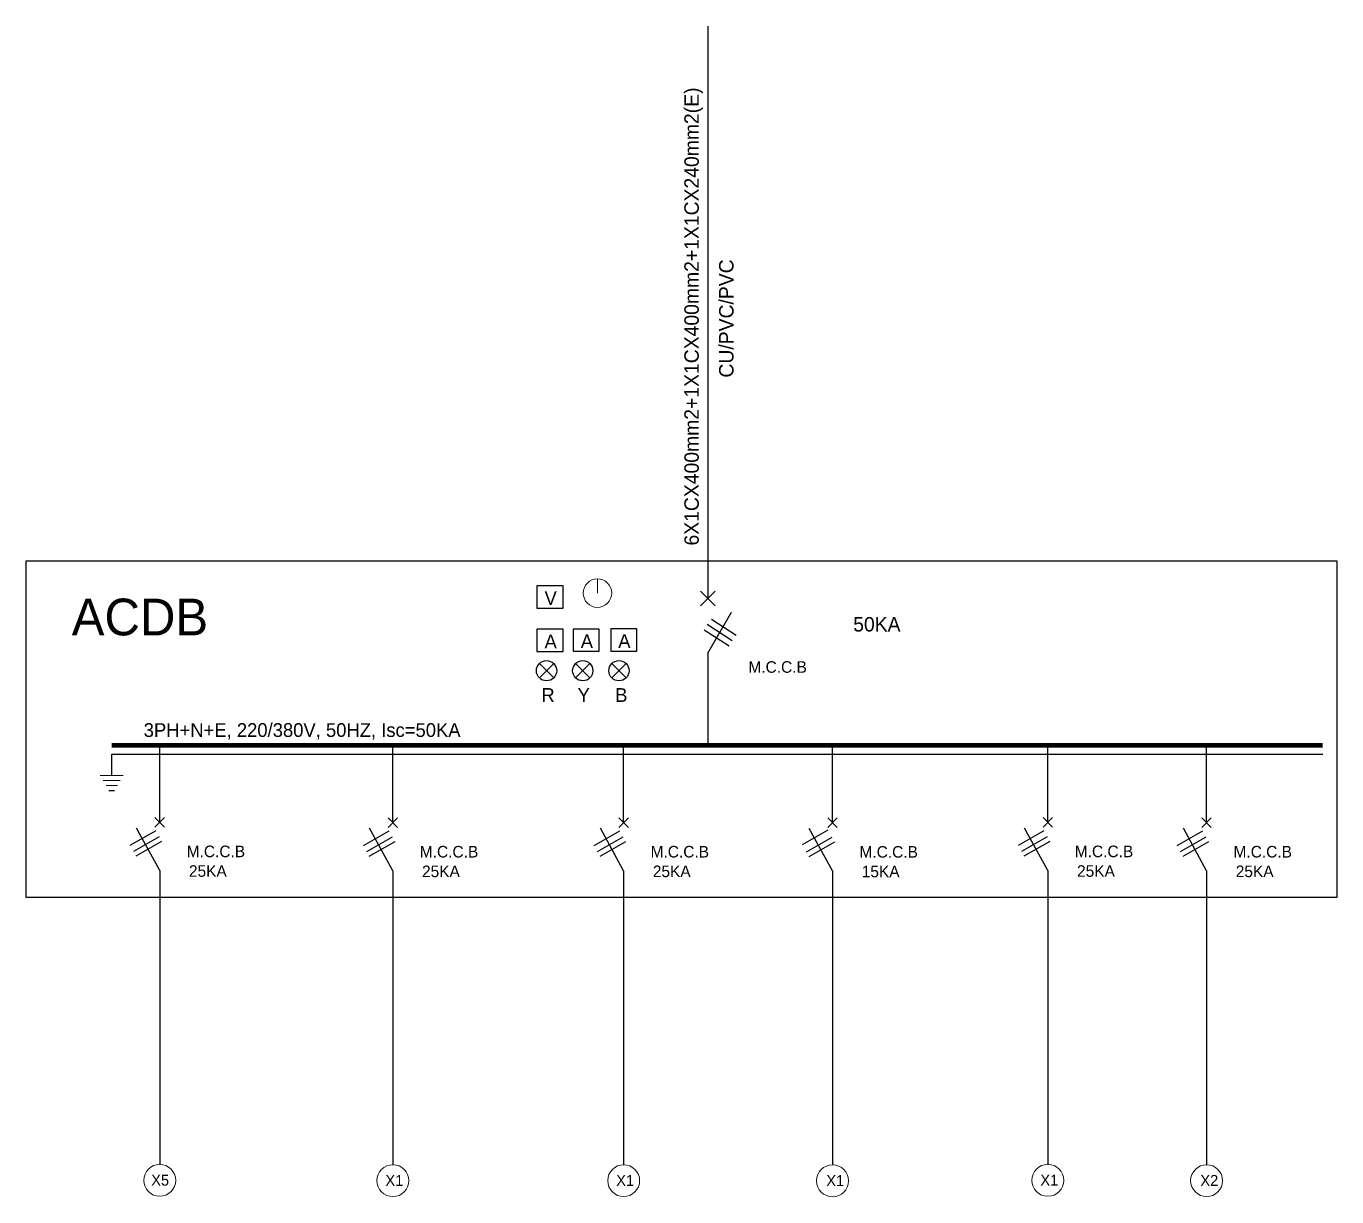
# Model space of a CAD drawing. Header units: millimetres. Extents: x -294 to -67, y -339 to 1001.
# Drawn here: x -165.14 to -128.2, y 816.77 to 849.75 of the extents above; entities that cross this region are included whole.
import ezdxf

# ---------------------------------------------------------------- set-up
doc = ezdxf.new("R2010")
doc.units = ezdxf.units.MM
doc.header["$LTSCALE"] = 500
doc.header["$MEASUREMENT"] = 0
for name, pattern in [('CENTER', [2, 1.25, -0.25, 0.25, -0.25]), ('CONTINUA', [0]), ('DASHED', [19.05, 12.7, -6.35])]:
    doc.linetypes.add(name, pattern=pattern)
for name, color, linetype in [('DETAIL', 4, 'Continuous'), ('E-BUSBAR', 2, 'Continuous'), ('E-L', 11, 'Continuous'), ('E-PANEL', 1, 'CENTER'), ('E-SLD', 4, 'Continuous'), ('E-T25', 3, 'Continuous'), ('E-TEXT', 3, 'Continuous'), ('E-WIRE', 4, 'CONTINUA'), ('WIRRING', 3, 'Continuous')]:
    doc.layers.add(name, color=color, linetype=linetype)
doc.layers.add('E-LTABLE', color=3, linetype='Continuous', lineweight=0)
doc.layers.add('PANEL SLD', color=1, linetype='Continuous', lineweight=0)
doc.styles.add('STENCIL', font='stencil.shx')

msp = doc.modelspace()

# ---------------------------------------------------------------- linework, layer by layer
at = {"color": 4, "ltscale": 0.5, "elevation": -9437.801}
for points in [[(-150.005, 833.984), (-150.741, 833.984), (-150.741, 833.357), (-150.005, 833.357)], [(-150.005, 832.761), (-150.741, 832.761), (-150.741, 832.134), (-150.005, 832.134)], [(-148.984, 832.767), (-149.72, 832.767), (-149.72, 832.14), (-148.984, 832.14)], [(-147.928, 832.773), (-148.664, 832.773), (-148.664, 832.146), (-147.928, 832.146)]]:
    msp.add_lwpolyline(points, close=True, dxfattribs=at)
at = {"layer": 'DETAIL'}
for p, q in [((-161.375, 825.964, -9437.831), (-161.374, 817.683, -9437.831)), ((-154.805, 825.955, -9437.831), (-154.803, 817.674, -9437.831)), ((-148.3, 825.955, -9437.831), (-148.299, 817.674, -9437.831)), ((-136.343, 825.964, -9437.831), (-136.343, 817.683, -9437.831)), ((-131.87, 825.955, -9437.831), (-131.869, 817.674, -9437.831)), ((-142.411, 825.951, -9437.831), (-142.411, 817.67, -9437.831))]:
    msp.add_line(p, q, dxfattribs=at)
at = {"layer": 'E-BUSBAR', "linetype": 'DASHED'}
msp.add_line((-162.728, 829.239, -9437.831), (-128.595, 829.239, -9437.831), dxfattribs=at)
at = {"layer": 'E-BUSBAR'}
msp.add_line((-162.728, 828.643, -9437.831), (-162.728, 829.239, -9437.831), dxfattribs=at)
at = {"layer": 'E-BUSBAR', "const_width": 0.0287, "elevation": -9437.831}
msp.add_lwpolyline([(-162.397, 828.643), (-163.059, 828.643)], dxfattribs=at)
at = {"layer": 'E-BUSBAR', "linetype": 'DASHED', "const_width": 0.0287, "elevation": -9437.831}
for points in [[(-162.48, 828.499), (-162.976, 828.499)], [(-162.563, 828.356), (-162.893, 828.356)], [(-162.645, 828.213), (-162.811, 828.213)]]:
    msp.add_lwpolyline(points, dxfattribs=at)
at = {"layer": 'E-L', "color": 1}
for p, q in [((-150.673, 831.393, -9437.801), (-150.27, 831.795, -9437.801)), ((-150.27, 831.393, -9437.801), (-150.673, 831.795, -9437.801))]:
    msp.add_line(p, q, dxfattribs=at)
at = {"layer": 'E-L', "color": 2}
for p, q in [((-149.652, 831.393, -9437.801), (-149.249, 831.795, -9437.801)), ((-149.249, 831.393, -9437.801), (-149.652, 831.795, -9437.801))]:
    msp.add_line(p, q, dxfattribs=at)
at = {"layer": 'E-L', "color": 5}
for p, q in [((-148.631, 831.393, -9437.801), (-148.229, 831.795, -9437.801)), ((-148.229, 831.393, -9437.801), (-148.631, 831.795, -9437.801))]:
    msp.add_line(p, q, dxfattribs=at)
at = {"layer": 'E-L', "color": 1}
msp.add_circle((-150.471, 831.594, -9437.801), 0.285, dxfattribs=at)
at = {"layer": 'E-L', "color": 2}
msp.add_circle((-149.451, 831.594, -9437.801), 0.285, dxfattribs=at)
at = {"layer": 'E-L', "color": 5}
msp.add_circle((-148.43, 831.594, -9437.801), 0.285, dxfattribs=at)
at = {"layer": 'E-LTABLE'}
msp.add_line((-149.037, 834.18, -9437.801), (-149.037, 833.78, -9437.801), dxfattribs=at)
msp.add_circle((-149.037, 833.78, -9437.801), 0.401, dxfattribs=at)
at = {"layer": 'E-PANEL', "color": 1, "linetype": 'CENTER', "ltscale": 4, "elevation": -9437.831}
msp.add_lwpolyline([(-165.137, 834.693), (-128.198, 834.693), (-128.198, 825.204), (-165.137, 825.204)], close=True, dxfattribs=at)
at = {"layer": 'E-SLD', "color": 2, "linetype": 'CONTINUA', "const_width": 0.13, "elevation": -9437.831}
msp.add_lwpolyline([(-128.595, 829.49), (-162.728, 829.49)], dxfattribs=at)
at = {"layer": 'E-WIRE', "color": 4}
for p, q in [((-145.123, 832.582, -9437.801), (-145.824, 833.034, -9437.801)), ((-145.329, 832.285, -9437.801), (-146.03, 832.738, -9437.801)), ((-145.243, 832.439, -9437.801), (-145.944, 832.892, -9437.801)), ((-145.927, 832.087, -9437.801), (-145.927, 829.49, -9437.801)), ((-161.509, 827.189, -9437.831), (-161.24, 827.458, -9437.831)), ((-161.24, 827.189, -9437.831), (-161.509, 827.458, -9437.831)), ((-154.939, 827.18, -9437.831), (-154.67, 827.449, -9437.831)), ((-154.67, 827.18, -9437.831), (-154.939, 827.449, -9437.831)), ((-148.434, 827.18, -9437.831), (-148.165, 827.449, -9437.831)), ((-148.165, 827.18, -9437.831), (-148.434, 827.449, -9437.831)), ((-142.546, 827.175, -9437.831), (-142.277, 827.444, -9437.831)), ((-142.277, 827.175, -9437.831), (-142.546, 827.444, -9437.831)), ((-136.478, 827.189, -9437.831), (-136.208, 827.458, -9437.831)), ((-136.208, 827.189, -9437.831), (-136.478, 827.458, -9437.831)), ((-132.004, 827.18, -9437.831), (-131.735, 827.449, -9437.831)), ((-131.735, 827.18, -9437.831), (-132.004, 827.449, -9437.831)), ((-161.488, 827.084, -9437.831), (-162.214, 826.672, -9437.831)), ((-161.375, 825.964, -9437.831), (-162.028, 827.161, -9437.831)), ((-154.918, 827.075, -9437.831), (-155.643, 826.662, -9437.831)), ((-154.805, 825.955, -9437.831), (-155.458, 827.152, -9437.831)), ((-148.413, 827.075, -9437.831), (-149.139, 826.662, -9437.831)), ((-148.3, 825.955, -9437.831), (-148.953, 827.152, -9437.831)), ((-142.539, 827.096, -9437.831), (-143.264, 826.683, -9437.831)), ((-142.411, 825.951, -9437.831), (-143.065, 827.147, -9437.831)), ((-136.457, 827.084, -9437.831), (-137.182, 826.672, -9437.831)), ((-136.343, 825.964, -9437.831), (-136.997, 827.161, -9437.831)), ((-131.983, 827.075, -9437.831), (-132.709, 826.662, -9437.831)), ((-131.87, 825.955, -9437.831), (-132.523, 827.152, -9437.831)), ((-161.393, 826.91, -9437.831), (-162.118, 826.497, -9437.831)), ((-161.322, 826.779, -9437.831), (-162.047, 826.366, -9437.831)), ((-154.823, 826.901, -9437.831), (-155.548, 826.488, -9437.831)), ((-154.752, 826.77, -9437.831), (-155.477, 826.357, -9437.831)), ((-148.318, 826.901, -9437.831), (-149.043, 826.488, -9437.831)), ((-148.247, 826.77, -9437.831), (-148.972, 826.357, -9437.831)), ((-142.43, 826.896, -9437.831), (-143.155, 826.484, -9437.831)), ((-142.358, 826.765, -9437.831), (-143.083, 826.352, -9437.831)), ((-136.361, 826.91, -9437.831), (-137.087, 826.497, -9437.831)), ((-136.29, 826.779, -9437.831), (-137.015, 826.366, -9437.831)), ((-131.888, 826.901, -9437.831), (-132.613, 826.488, -9437.831)), ((-131.817, 826.77, -9437.831), (-132.542, 826.357, -9437.831))]:
    msp.add_line(p, q, dxfattribs=at)
at = {"layer": 'E-WIRE', "color": 4, "elevation": -9437.801}
msp.add_lwpolyline([(-145.927, 849.754), (-145.927, 833.629)], dxfattribs=at)
at = {"layer": 'PANEL SLD'}
for centre in [(-161.374, 817.233, -9437.831), (-154.802, 817.224, -9437.831), (-148.297, 817.224, -9437.831), (-142.41, 817.22, -9437.831), (-136.342, 817.233, -9437.831), (-131.867, 817.224, -9437.831)]:
    msp.add_circle(centre, 0.45, dxfattribs=at)
at = {"layer": 'WIRRING', "color": 4}
for p, q in [((-145.723, 833.425, -9437.801), (-146.132, 833.833, -9437.801)), ((-146.132, 833.425, -9437.801), (-145.723, 833.833, -9437.801)), ((-145.927, 832.087, -9437.801), (-145.26, 833.244, -9437.801)), ((-161.375, 827.323, -9437.831), (-161.375, 829.496, -9437.831)), ((-154.805, 827.314, -9437.831), (-154.805, 829.486, -9437.831)), ((-148.3, 827.314, -9437.831), (-148.3, 829.486, -9437.831)), ((-142.411, 827.31, -9437.831), (-142.411, 829.482, -9437.831)), ((-136.343, 827.323, -9437.831), (-136.343, 829.496, -9437.831)), ((-131.87, 827.314, -9437.831), (-131.87, 829.486, -9437.831))]:
    msp.add_line(p, q, dxfattribs=at)

# ---------------------------------------------------------------- texts
at = {"layer": 'E-T25', "style": 'STENCIL'}
for s, height, p in [('50KA', 0.4076, (-141.828, 832.698, -9437.801)), ('M.C.C.B', 0.3261, (-144.782, 831.535, -9437.796)), ('M.C.C.B', 0.3261, (-160.614, 826.339, -9437.831)), ('M.C.C.B', 0.3261, (-154.044, 826.33, -9437.831)), ('M.C.C.B', 0.3261, (-147.539, 826.33, -9437.831)), ('M.C.C.B', 0.3261, (-141.651, 826.326, -9437.831)), ('M.C.C.B', 0.3261, (-135.583, 826.339, -9437.831)), ('M.C.C.B', 0.3261, (-131.109, 826.33, -9437.831)), ('25KA', 0.3261, (-160.551, 825.786, -9437.839)), ('25KA', 0.3261, (-153.981, 825.777, -9437.839)), ('25KA', 0.3261, (-147.476, 825.777, -9437.839)), ('15KA', 0.3261, (-141.588, 825.772, -9437.839)), ('25KA', 0.3261, (-135.519, 825.786, -9437.839)), ('25KA', 0.3261, (-131.046, 825.777, -9437.839))]:
    msp.add_text(s, height=height, dxfattribs=at).set_placement(p)
at = {"layer": 'E-TEXT', "style": 'STENCIL'}
for s, height, p in [('6X1CX400mm2+1X1CX400mm2+1X1CX240mm2(E) ', 0.40762, (-146.18, 835.121, -9437.831)), ('CU/PVC/PVC', 0.4076, (-145.201, 839.853, -9437.831))]:
    msp.add_text(s, height=height, rotation=90, dxfattribs=at).set_placement(p)
at = {"layer": 'E-TEXT', "color": 4, "style": 'STENCIL'}
for s, p in [('V', (-150.528, 833.446, -9437.801)), ('A', (-150.528, 832.223, -9437.801)), ('A', (-149.508, 832.229, -9437.801)), ('A', (-148.451, 832.235, -9437.801))]:
    msp.add_text(s, height=0.388, dxfattribs=at).set_placement(p)
at = {"layer": 'E-TEXT', "color": 6, "style": 'STENCIL'}
for s, height, p in [('ACDB', 1.0352, (-163.855, 832.589, -9437.831)), ('X5', 0.308, (-161.614, 817.085, -9437.831)), ('X1', 0.308, (-155.013, 817.076, -9437.831)), ('X1', 0.308, (-148.508, 817.076, -9437.831)), ('X1', 0.308, (-142.587, 817.072, -9437.831)), ('X1', 0.308, (-136.553, 817.085, -9437.831)), ('X2', 0.308, (-132.043, 817.076, -9437.831))]:
    msp.add_text(s, height=height, dxfattribs=at).set_placement(p)
at = {"layer": 'E-TEXT', "style": 'STENCIL'}
for s, height, p in [('R', 0.388, (-150.617, 830.715, -9437.801)), ('Y', 0.388, (-149.597, 830.715, -9437.801)), ('B', 0.388, (-148.536, 830.715, -9437.801)), (' 3PH+N+E, 220/380V, 50HZ, Isc=50KA', 0.38818, (-161.97, 829.727, -9437.831))]:
    msp.add_text(s, height=height, dxfattribs=at).set_placement(p)

doc.saveas('drawing.dxf')
